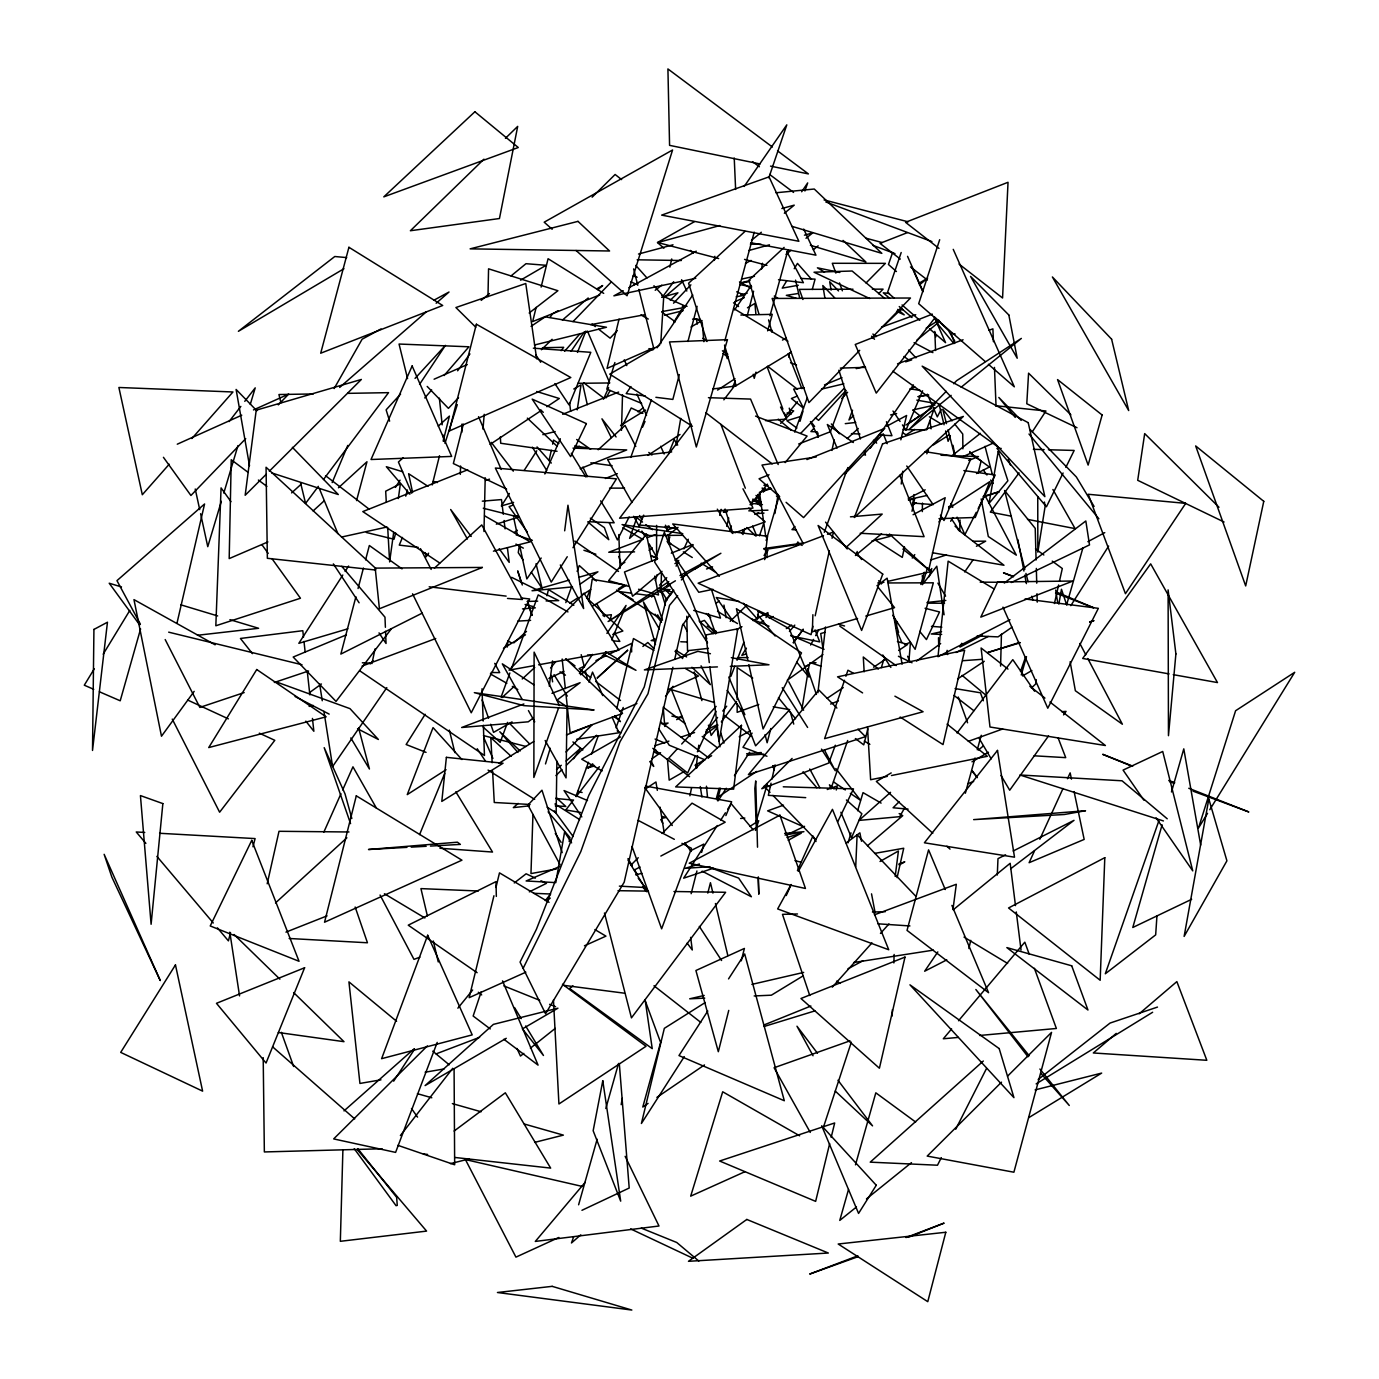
<?xml version="1.0" encoding="UTF-8"?>
<svg xmlns="http://www.w3.org/2000/svg" width="1379" height="1379" viewBox="0 0 1379 1379"><rect width="100%" height="100%" fill="white"/><g stroke="black" fill="none" stroke-linecap="round" stroke-linejoin="round"><path stroke-width="1.5" d="M656.559 559.753L656.611 525.382M556.892 761.174L556.151 812.852L547.187 807.232M567.045 709.013L566.045 777.894L545.153 740.489M767.034 557.599L767.155 549.135L800.975 543.947M922.327 511.592L922.448 503.076M661.041 592.539L661.42 573.509M487.976 296.606L488.562 268.819L557.892 290.728L529.174 312.999M483.977 531.501L485.201 477.737M817.885 437.126L817.971 432.972M960.025 519.969L959.784 530.381L955.044 526.157M1000.585 666.074L1001.447 634.133M342.888 1150.207L340.337 1241.307L426.594 1231.102L357.247 1149.569M621.481 430.351L622.515 394.687M812.886 614.706L812.352 631.737L857.566 618.481M892.196 1016.013L892.403 1009.652M893.868 962.938L894.144 954.458M532.949 814.437L530.967 873.579L556.34 868.994M460.293 474.393L460.586 465.999M461.758 432.403L462.051 424.008M997.293 875.027L997.982 858.652L1005.584 854.825M855.721 866.77L857.117 834.743L915.846 896.316M660.731 343.716L663.73 296.675L653.939 285.729M1156.964 915.69L1155.671 934.876L1105.303 973.781L1158.843 820.884M482.978 429.128L484.201 414.321M908.985 660.403L910.45 642.269L904.521 644.648M1036.232 679.623L1035.836 683.812L1031.406 688.052M507.265 647.061L507.92 640.804L511.506 642.924M817.902 692.758L825.538 626.997M696.085 768.103L697.55 755.589M698.05 751.434L698.774 745.177M714.356 260.39L714.856 256.304M758.502 610.638L757.467 619.119L743.333 603.261M764.673 559.65L767.517 536.276L672.728 523.968L719.338 576.301M901.228 484.012L902.78 471.239M913.949 494.578L912.605 505.145L916.139 502.766M895.195 876.423L898.418 850.998L880.026 861.479M564.666 530.812L567.958 505.214L583.627 608.553L560.305 564.959M549.273 686.173L552.565 660.92M952.958 909.623L956.302 884.267L874.476 914.794M389.602 561.925L393.687 532.363M398.341 498.56L400.375 483.77L385.689 491.2L386.275 501.922M519.193 546.325L518.263 552.669L523.02 559.805M588.902 601.227L592.194 579.301L624.411 584.851M577.232 409.873L581.024 384.879L573.785 388.999M761.536 269.112L762.449 263.251M801.957 708.875L809.214 664.626L805.336 666.298M774.912 513.505L778.101 494.406M621.171 1104.648L622.239 1098.356M788.736 357.092L789.443 352.852M676.106 445.245L680.743 418.389M1058.831 604.105L1061.468 589.281L1066.777 605.191M689.896 795.786L691.586 787.702M695.809 767.482L696.654 763.432L697.309 767.638M904.503 546.911L902.297 557.392L875.148 539.947M912.002 511.281L914.656 498.698L908.52 500.163M371.951 663.575L375.054 648.906M895.816 628.117L897.143 621.826M831.933 450.45L834.192 439.918M812.903 626.273L811.076 634.668L698.153 583.196L823.487 535.741M815.179 615.792L829.331 550.842M832.054 538.275L833.433 531.984L827.452 534.242M549.049 460.569L551.307 450.312M552.651 444.159L553.548 440.073L558.857 443.469M771.051 783.169L768.344 795.355L805.732 797.648M771.947 779.101L775.101 764.88M267.198 883.801L279.006 831.296L348.973 831.985M569.148 841.518L570.027 837.622L548.101 811.835M1054.435 603.537L1058.607 584.989M1059.537 580.869L1062.313 568.51L1052.246 561.132M672.9 667.246L624.187 882.198L545.567 1013.737L520.055 962.094L536.397 929.325L588.867 795.252L644.269 686.932L666.298 599.158L673.107 591.126M674.796 658.903L682.364 625.514L689.655 615.137M897.108 877.596L903.728 848.24L874.631 853.394M669.849 267.147L671.711 258.959M836.26 789.995L837.191 785.961L827.245 789.512M968.885 948.511L970.747 940.34M610.035 620.705L611.397 614.706L603.002 615.637M176.96 623.291L204.575 503.973L116.956 580.645L140.382 624.153M719.735 515.384L721.131 509.351M546.98 595.762L548.446 589.557L573.871 605.226M616.741 708.823L633.461 638.546L653.887 650.336M900.832 439.832L906.606 415.493L886.697 426.249M717.408 800.596L720.39 788.219M726.716 526.313L728.733 517.987M619.068 319.066L607.036 368.383L654.042 347.698M493.941 895.747L469.17 997.672L525.83 972.178M495.957 887.438L499.491 872.873L549.049 902.314M978.125 473.29L981.124 461.034L969.713 452.484M829.675 1143.605L815.644 1201.368L719.631 1161.015L834.674 1122.971L831.175 1137.416M536.155 307.362L532.673 321.566L599.762 294.934M541.12 287.091L548.084 258.718L603.709 293.365M432.213 484.943L439.505 455.725M443.159 441.125L449.416 416.079L438.263 426.128M463.344 424.129L453.363 463.551L506.627 489.097M728.75 1010.411L718.321 1051.712L695.912 970.506L744.401 948.442L741.264 960.835M691.155 893.695L696.929 870.976M701.652 852.377L703.755 844.103L690.517 850.809M707.806 893.092L710.444 882.698L712.943 893.109M747.159 316.084L753.589 291.176M770.827 728.526L767.138 742.764L765.052 734.593M867.908 728.715L863.737 744.867L855.376 738.558M230.534 932.687L228.414 940.857L217.399 927.86M252.96 846.775L255.098 838.587L159.602 833.278M679.313 374.605L672.849 399.427L655.887 397.307M687.949 341.509L697.102 306.328M355.903 596.728L340.854 654.077L422.181 613.155M358.057 588.523L363.435 568.045M365.59 559.857L369.348 545.515L402.03 568.855M730.284 530.139L731.387 526.002M356.558 500.577L366.969 461.758L338.458 487.787M724.802 340.906L754.227 232.155M395.704 533.07L394.032 539.223L366.349 532.484M405.754 496.164L407.426 490.01M812.265 289.504L815.075 279.144L801.096 278.437M769.999 315.739L788.012 249.909M965.352 793.218L975.005 758.036M977.28 749.762L981.245 735.266M660.972 1041.059L642.786 1107.027L648.078 1103.407M719.2 788.167L716.425 798.096L756.812 771.413M755.985 372.14L754.244 378.346L753.244 374.261M767.62 330.857L772.274 314.343L740.885 315.05M140.589 628.927L120.214 700.791L99.409 691.775M578.611 1204.781L597.141 1139.226M605.812 1108.509L618.55 1063.433M920.862 584.472L924.309 572.268M848.499 1189.543L839.777 1220.415L856.462 1206.987M855.48 1164.859L875.82 1092.823L915.622 1122.023M1021.27 674.986L1026.493 656.628M1066.812 604.174L1082.963 547.722M1162.101 824.832L1132.797 927.481L1191.663 899.298M1171.478 791.977L1183.785 748.866L1200.678 845.086M766.155 540.465L779.118 496.164M800.027 421.302L802.974 411.218M755.675 823.246L767.276 784.168M221.329 501.318L207.764 546.687L200.61 513.729M223.794 493.061L237.964 445.624M250.288 404.357L255.218 387.861L244.772 401.341M848.016 842.914L851.015 832.847M857.617 810.731L863.03 792.632L881.095 803.095M881.353 667.608L883.801 659.438M545.498 763.932L550.238 748.263M614.879 362.556L606.812 389.119L641.649 403.375M927.533 567.717L923.189 581.972L922.241 575.681M444.969 443.348L457.294 404.616M742.109 533.621L743.419 529.536M751.227 504.938L752.538 500.836M929.17 576.681L931.79 568.51M655.284 580.473L657.214 574.578M939.685 239.722L918.69 303.69L985.158 361.47M823.47 1127.143L851.326 1042.179M481.219 991.76L473.152 1016.03L490.234 1028.941M667.832 542.947L669.832 536.948M742.953 534.535L744.97 528.485M864.15 454.949L865.512 450.916M755.433 830.434L758.709 820.729L749.831 826.452M768.81 177.839L786.806 124.851L744.16 186.458M759.467 535.828L763.414 524.244M901.194 252.512L887.559 292.417L894.006 298.002M844.517 680.295L824.608 738.644L923.085 711.736L894.902 696.171M845.879 676.262L847.947 670.228L853.584 673.348M804.905 190.991L807.68 182.907L801.682 191.767M892.627 252.46L888.455 264.492L896.436 271.525M830.985 788.685L847.671 740.489M637.236 516.608L629.6 538.379L638.96 529.726M573.595 1236.946L571.475 1242.979L580.783 1234.826M1020.494 671.504L1025.476 657.283M616.034 727.784L623.205 707.461M558.702 707.599L533.845 777.463L534.121 652.129L559.409 705.6M588.954 682.191L592.522 672.107L602.744 695.585M934.445 407.943L926.602 429.817L903.228 429.627M630.755 457.414L651.422 399.927M565.821 602.623L571.492 587.006M577.146 571.406L579.283 565.545L596.383 581.042M501.111 697.067L509.834 673.021M511.299 669.022L538.206 594.883L567.976 611.931M824.28 532.311L847.861 467.584M794.718 432.092L807.163 398.031M852.55 410.184L848.947 420.009L853.584 415.665M835.312 745.229L828.796 763.001L761.777 788.736L792.098 758.433M575.939 796.252L588.505 762.277M591.47 754.279L598.107 736.283M830.21 432.282L845.775 390.257M507.593 722.372L500.163 742.35L483.253 727.216M437.212 1042.403L395.601 1152.396L333.666 1138.916L427.387 1045.903M730.956 676.262L734.748 666.264M737.024 660.265L743.85 642.269M577.491 352.421L585.868 331.098M732.938 386.654L735.335 380.725M586.902 597.728L589.316 591.763M643.7 515.143L639.684 525.071L677.451 528.312M668.66 453.519L674.279 439.608L677.675 445.107M950.372 435.73L948.114 441.314L945.598 430.972M419.578 834.605L444.693 773.516M402.461 537.431L399.272 545.119L418.182 547.342M611.69 639.925L626.049 605.433L606.915 633.392M725.871 815.592L731.646 801.802L645.527 786.064M332.167 482.581L347.767 445.434M922.568 390.791L905.986 430.127L902.435 424.904M642.545 427.162L645.01 421.44M544.843 473.98L560.322 438.746M323.858 832.089L340.975 793.701M342.681 789.874L352.955 766.827L376.312 807.956M786.237 895.54L790.546 885.921M797.441 870.545L812.955 835.95L816.006 841.535M603.45 399.238L608.656 387.654M668.298 583.489L666.557 587.351L670.142 585.024M676.106 566.183L678.727 560.408M683.932 548.859L688.276 539.241M961.749 643.269L960.025 647.061L982.348 635.167M926.791 453.812L928.481 450.123M1034.457 850.981L1029.113 862.702L1084.17 839.415L1074.086 791.598M1039.818 839.259L1063.019 788.495M1067.484 778.739L1070.156 772.878L1071.466 779.118M695.602 755.675L687.621 773.016L668.781 758.122L677.399 748.711M697.378 751.814L716.011 711.34M837.708 821.832L853.498 788.874L783.272 786.806M1063.088 472.997L1046.437 506.782L996.914 448.296L1001.206 448.416M1065.864 467.36L1074.172 450.45L1048.419 449.744M523.141 968.351L580.8 851.653L619.929 741.919L647.992 693.723L669.522 605.329L677.658 595.642M622.687 425.18L631.22 407.977L642.855 413.39M941.323 1157.653L937.479 1165.221L870.235 1162.152L983.33 1061.02M955.733 1129.211L986.468 1068.57M976.246 512.316L964.869 534.707L957.078 517.159M978.159 508.592L995.242 474.997L963.852 470.567M941.15 409.391L937.306 416.872L927.326 394.153M629.134 517.022L617.396 539.913L609.225 522.675M795.924 545.67L797.924 541.913M810.611 645.01L813.627 639.391M815.644 635.633L818.678 629.996M791.098 884.508L777.653 908.933L888.731 949.752L832.451 809.352L798.338 871.356M605.984 397.945L610.139 390.481M904.917 807.387L899.677 816.678L858.962 820.419L890.558 792.339M334.149 388.55L362.125 339.2L381.018 328.943M950.648 521.262L952.855 517.573M673.797 322.29L681.536 309.482M94.289 668.798L84.291 685.208L93.738 689.31M103.166 654.198L129.816 610.414M786.599 281.057L782.238 288.125L798.269 285.281M794.218 268.715L797.476 263.423L811.49 279.265M1207.539 813.351L1198.489 828.003L1235.601 710.737L1294.709 672.28L1209.814 809.68M425.163 714.288L406.133 744.522L426.059 752.365M567.252 556.737L551.238 582.11L495.354 468.015L616.447 478.858L572.974 547.687M1070.811 605.657L1108.647 546.084M746.435 648.147L741.833 655.353L745.832 654.111M766.017 617.533L768.31 613.931M717.287 825.521L683.674 878.164L713.684 868.132M720.769 820.074L725.406 812.8M727.716 809.18L731.198 803.733L753.21 829.83M509.351 493.492L501.353 505.938L513.609 502.404M524.192 470.377L536.759 450.812M752.089 733.128L742.988 747.315L766.965 756.244M684.277 1056.642L641.407 1123.489L664.333 1028.338L705.203 1002.55M395.411 487.39L400.048 480.168M342.802 575.026L298.847 643.321L347.853 628.824M345.112 571.44L348.594 566.045M707.789 1010.997L678.968 1055.573L784.306 1100.735L744.694 953.94L728.543 978.9M718.08 800.854L726.268 788.254M734.455 775.653L749.659 752.244M393.67 1081.17L414.614 1049.126M1032.216 431.955L1045.937 410.994L995.517 405.702M419.578 384.327L445.417 345.371L415.045 378.398M573.561 758.795L580.507 748.314L566.114 761.018M428.593 553.186L426.197 556.754L425.318 552.6M630.944 386.551L626.187 393.601L645.269 395.98M657.093 347.801L692.758 294.968M550.049 317.411L552.427 313.895L558.012 310.74M571.113 351.283L584.317 331.77M870.304 448.141L913.398 384.896M937.823 951.906L924.654 971.23L946.77 959.87M541.171 558.03L526.847 578.939L519.59 545.239M734.524 309.965L751.331 285.419M579.439 673.607L592.574 654.37M386.81 687.638L332.598 766.552L323.927 711.357M964.697 571.94L973.091 559.788M1048.523 735.921L1009.704 790.219L1000.999 775.463M1063.554 714.891L1066.053 711.392L1061.761 711.685M793.408 642.89L803.302 629.186L793.235 642.597M194.163 691.362L161.481 736.231L133.97 599.624L215.124 644.803M457.621 370.796L469.929 353.92M1019.064 472.876L990.312 512.109L1010.979 516.125M662.403 297.054L673.728 281.712M912.243 558.047L914.777 554.599M938.927 521.883L941.478 518.435M664.868 602.14L673.762 590.195M681.381 579.956L685.191 574.819M665.54 696.343L673.038 686.294M318.359 486.339L305.586 503.387L300.57 482.84M323.462 479.53L388.55 392.653L347.715 393.36M561.132 350.714L563.666 347.318L542.378 347.732M717.511 726.957L711.168 735.421L708.427 725.182M721.32 721.889L736.541 701.583M391.395 628.738L336.028 701.411L293.175 657.042L346.405 634.84M957.06 733.007L1012.807 659.662L1034.595 691.241M691.448 424.18L619.602 518.211L752.934 508.127L750.641 502.163M723.854 399.841L735.472 384.689M229.086 421.578L240.842 406.409M573.543 799.975L565.804 809.956L580.559 812.472M576.112 796.648L599.313 766.724M935.031 317.704L876.234 393.101L855.239 344.491L932.342 314.119M400.393 1135.555L452.76 1068.294M922.344 584.679L936.789 566.217L944.081 614.793M764.052 555.444L768 550.497L764.087 549.342M550.583 668.005L555.737 661.627M457.862 1008.187L472.652 989.984M545.257 900.625L550.635 894.023L533.621 893.299M705.772 731.887L717.545 717.442M722.768 711.012L726.699 706.203M797.476 401.737L785.461 416.424L780.548 407.046M767.362 484.15L750.934 504.024L742.953 488.787M785.168 462.603L807.094 436.074L755.571 416.113M651.698 597.073L654.439 593.763M789.443 631.479L794.787 625.118M585.248 1182.234L535.311 1241.428L658.99 1226L625.135 1156.326M951.613 1028.941L943.322 1038.766L958.267 1037.422M958.526 1020.753L1024.821 942.167L1029.234 954.199M424.766 397.945L431.661 389.947M444.09 375.553L468.929 346.784L399.048 344.043L407.581 378.622M169.221 464.223L142.313 494.733L118.887 387.482L232.948 391.981L191.871 438.539M564.614 351.231L580.076 333.701M682.795 657.318L688.449 650.922M832.278 987.157L871.959 942.908M880.457 933.428L888.955 923.947M681.691 744.022L716.132 706.393M845.792 390.688L818.609 420.354L815.403 417.785M400.582 394.118L386.12 409.839L389.619 421.164M370.175 663.971L373.106 660.851M813.834 428.404L810.904 431.558L817.299 431.886M841.742 398.565L847.62 392.274M617.309 330.546L610.121 338.165L598.624 329.202M673.538 303.208L690.896 284.85M458.535 397.686L448.416 408.356L427.18 386.43M754.261 500.318L759.932 494.354M762.759 491.355L765.604 488.373M794.942 526.537L791.994 529.622L796.252 529.864M844.982 473.98L883.249 433.799L887.18 443.693M566.011 751.951L592.125 724.768L566.441 734.955M245.721 438.643L190.923 495.492L163.429 457.311M278.299 404.857L288.659 394.101L253.477 409.925M573.026 321.6L611.362 281.885M800.751 433.299L844.017 388.516M659.507 585.213L666.781 577.663M859.703 350.318L808.956 402.616L772.137 298.45L910.468 298.019L871.649 338.01M878.578 293.761L883.077 289.142L872.338 289.176M946.27 391.308L909.347 429.248L951.131 395.359M953.665 383.724L956.612 380.69L1021.356 338.407L961.163 387.223M866.046 282.988L885.404 263.355L832.295 263.286L835.898 273.111M630.772 865.305L638.236 857.721M662.144 833.468L692.034 803.147L725.199 822.194L660.851 856.049M266.302 474.204L245.169 495.268L256.218 410.184L361.367 379.449L269.319 471.204M1001.516 1082.17L927.205 1156.085L1013.893 1172.219L1051.556 1032.371L1007.584 1076.137M555.944 775.584L561.96 769.603M566.476 765.121L596.59 735.283M899.108 801.802L893.092 807.766L908.089 809.111M592.143 197.18L615.12 174.478L621.619 179.598M541.413 349.732L552.083 339.286M483.96 159.171L410.39 230.741L499.457 218.52L517.694 126.385L505.421 138.314M670.246 300.26L677.934 292.796L661.782 297.33M730.198 621.326L746.815 605.157M780.635 423.387L793.701 410.925L789.684 409.959M882.422 327.047L902.038 308.448M592.694 763.794L588.092 768.069L593.677 764.931M784.134 247.393L748.9 280.178L758.984 314.222M846.016 547.463L882.198 514.074L850.464 516.832M745.022 231.379L688.604 283.247L706.962 341.527M501.939 697.636L514.436 686.156M522.245 678.968L534.742 667.488M847.206 438.608L858.272 428.49M313.119 510.937L324.203 500.801M434.385 568.182L481.754 524.916L522.469 599.52L507.489 598.434M275.507 902.917L346.87 837.811M291.607 492.906L301.105 484.253M513.815 642.924L526.502 631.375M598.176 449.744L625.049 425.439L635.788 446.468M403.202 457.725L398.428 462.034L411.718 493.165M344.009 1110.888L414.183 1048.747M518.142 803.388L513.333 807.629L529.415 805.819M556.513 769.499L561.322 765.259M547.067 900.883L550.255 898.091M339.665 387.43L426.507 311.671M436.16 303.242L449.02 292.02L433.902 300.226M978.538 750.021L983.296 745.918M562.408 320.083L588.178 297.985M597.848 289.693L602.675 285.556L597.09 288.694M867.477 845.775L902.762 815.661L899.16 813.558M1116.249 1033.388L1093.323 1052.97L1206.832 1060.296L1176.856 981.607L1139.175 1013.789M665.04 296.709L682.691 281.678M662.041 571.371L632.599 596.228L624.48 572.009L657.662 558.65M675.124 560.322L693.103 545.119M580.628 674.814L606.105 653.336M919.431 284.919L927.619 278.127L918.724 283.436M855.428 555.513L881.56 533.759M751.452 240.36L761.329 232.241M784.358 213.262L794.235 205.143L781.841 208.539M481.168 300.398L489.459 293.589M511.04 275.921L525.985 263.699L546.118 265.285L520.59 280.161M916.759 340.268L939.72 321.445M953.578 909.502L1010.169 863.288L1015.478 905.607M638.081 411.907L642.804 408.063M813.351 249.754L818.161 245.841M866.46 1198.92L911.485 1162.635M785.996 254.357L790.994 250.34M806.008 238.274L812.679 232.913L804.44 235.171M642.873 646.458L647.837 642.493L653.732 648.406M649.095 550.376L652.301 547.825M668.384 535.035L678.02 527.381M523.796 1053.418L520.469 1056.055L516.918 1048.436M530.415 1048.161L555.254 1028.389M951.838 455.88L980.417 433.351M655.215 290.279L661.782 285.143M1038.163 1079.516L1110.061 1023.063L1157.481 1007.084M514.264 882.956L526.106 873.803L535.362 878.13M1010.79 868.667L1074.017 820.35L1013.186 850.998M1004.326 583.024L1085.825 520.969L1089.513 544.895L1011.307 582.524M572.957 985.882L569.544 988.467L652.233 1048.643L645.096 999.654M533.277 718.011L528.26 721.803L461.655 727.509L523.882 703.962M556.685 700.36L580.094 682.691L551.979 693.327M454.122 1131.039L505.335 1092.806L550.652 1168.099L455.191 1157.498M876.923 585.765L887.128 578.163L902.107 664.213M676.658 719.648L681.657 715.942M846.189 842.948L859.893 832.847L861.496 841.259M309.499 692.62L321.41 683.984M916.483 661.144L940.65 643.545M703.911 735.403L717.856 725.32M514.039 532.639L517.366 530.226M787.306 680.175L822.935 654.594M652.146 758.674L660.575 752.693M908.399 423.698L919.827 415.7L913.208 410.425M1012.048 627.152L998.051 636.874L977.159 635.978M580.266 584.024L597.917 571.802L579.387 577.129M656.887 1097.408L704.479 1064.933M531.053 326.34L545.188 316.86L606.467 327.254L534.483 345.009M827.159 698.308L843.241 687.552M873.614 667.212L886.128 658.852M898.643 650.474L907.572 644.493L897.419 641.511M490.131 444.4L541.551 410.27M546.877 406.736L559.288 398.497L536.655 391.498M645.372 788.995L655.956 781.979L657.318 790.374M957.629 678.933L984.261 661.265M786.323 628.583L791.667 625.066M905.865 425.094L931.704 408.201M717.58 390.085L735.024 378.708M647.889 455.38L680.019 434.471M948.666 508.403L989.812 481.65L975.246 517.47L938.978 518.659M618.344 588.885L623.756 585.368M569.682 603.123L578.439 597.469M581.955 595.194L590.729 589.522M682.708 576.939L686.294 574.612M695.257 568.837L706.031 561.891M446.055 769.723L407.253 794.614L433.04 727.612L461.913 759.536M715.701 603.381L719.286 601.089M933.393 444.9L948.821 435.075M926.205 328.116L938.771 320.169M914.691 429.403L906.072 434.833L902.659 432.782M499.008 763.259L533.673 741.557M592.987 605.915L626.411 585.196M620.55 425.508L645.596 410.097M1036.146 1083.877L1152.637 1012.255M503.456 648.268L525.502 634.805M1028.786 1117.645L1101.666 1073.086L1035.112 1089.91M782.479 340.096L786.064 337.924M803.147 975.849L771.378 995.19L754.175 995.948M791.356 352.197L736.093 385.672L724.527 345.043M675.417 580.8L608.105 621.515L668.781 581.645M680.864 577.491L720.889 553.272L679.95 575.56M343.94 268.733L238.395 331.305L334.787 256.511L346.715 257.597M624.859 562.339L621.291 564.442L618.74 556.409M747.452 307.793L754.899 303.449L755.899 314.102M972.005 761.829L988.519 752.227M506.265 1038.301L425.094 1085.583L493.406 1024.373L557.926 1008.204L522.865 1028.631M659.593 345.215L609.742 374.14L692.413 426.266M690.982 327.013L702.049 320.583M1022.546 675.951L1031.871 670.556M620.533 736.92L581.714 759.191L602.192 770.913M683.95 771.654L669.177 780.152L667.419 758.691M695.016 765.293L704.255 759.984M707.944 757.864L711.633 755.744M891.196 772.929L876.354 781.445L932.79 833.278M512.023 721.906L493.579 732.37L490.717 724.268M899.194 864.995L904.796 861.841L898.849 864.081M694.327 221.743L657.421 242.532L663.902 248.22M664.368 725.147L668.091 723.044L661.903 723.872M976.418 546.274L985.692 541.154L972.936 541.257M623.239 290.779L613.879 295.847L695.809 278.265M628.858 287.728L696.257 251.168M736.403 629.686L741.971 626.669M753.106 620.636L767.948 612.586M788.202 840.259L801.268 833.192L787.013 837.518M739.213 736.8L750.331 730.818M745.47 263.406L751.021 260.424M762.949 491.579L770.223 487.701M847.947 968.799L862.823 960.818M1087.876 541.671L1104.769 532.639M913.07 514.712L945.167 497.716L928.739 569.923L889.455 534.035M634.357 869.994L640.046 866.995M573.94 449.106L579.404 446.227M1009.962 619.705L937.979 656.714L948.149 561.15L994.035 588.885M908.296 498.388L925.188 489.821M976.487 473.549L989.415 467.033L970.471 453.174M910.985 388.844L914.794 386.947M529.329 891.851L546.463 883.336L540.913 880.733M955.923 652.526L988.26 636.477M548.894 678.52L563.821 671.314M584.713 665.971L579.094 668.677L590.677 677.589M595.952 660.575L605.329 656.059M609.07 654.267L631.565 643.459L631.634 651.974M787.168 834.657L804.578 826.331M706.255 729.991L717.563 724.596M759.743 622.894L763.604 621.067M769.379 618.326L773.223 616.499M665.333 527.898L668.97 526.175M581.955 1210.297L629.203 1188.026L619.309 1063.537M558.857 1237.463L515.936 1257.131L465.412 1159.567L582.334 1186.44M584.437 945.804L605.933 936.134L594.918 929.584M744.867 1171.736L690.689 1196.145L722.699 1091.789L799.665 1135.813M177.27 444.193L241.756 415.2M962.077 457.035L992.983 443.228M619.602 711.236L636.908 703.514M667.695 689.776L698.463 676.055L685.466 668.556M434.092 379.208L467.274 364.573M754.778 514.419L758.657 512.712M734.817 301.742L744.298 297.588M267.905 541.93L229.19 558.598L231.241 459.741L248.203 472.428M559.615 866.529L526.123 880.974L555.789 882.612L564.58 832.054L571.613 842.879M797.234 396.101L791.408 398.497L802.612 407.512M824.47 384.896L841.983 377.674M580.249 468.688L626.721 449.933L572.992 448.123M830.606 704.048L838.415 700.894M763.673 1025.097L810.904 1006.015M513.04 505.076L509.092 506.662L527.261 531.984M605.433 478.479L617.327 473.704M769.034 474.772L759.053 478.772L779.738 496.802M806.956 459.569L884.766 428.386L803.578 517.59L786.099 502.335M671.314 553.169L692.792 544.533M467.722 469.791L362.815 511.592L439.711 563.011M968.73 460.448L978.452 456.587L940.995 455.242M908.244 1237.359L944.115 1223.104L906.003 1237.549M562.684 414.269L618.654 392.067M285.953 932.135L327.064 915.863M907.279 232.672L879.992 243.359L900.315 259.08M967.868 783.686L973.66 781.428M798.648 444.004L830.486 431.696M436.109 1053.884L479.599 1037.318M642.976 539.292L608.742 552.255L634.564 551.859M647.01 537.776L655.059 534.724M667.143 530.157L675.193 527.106M655.077 639.08L651.129 640.58L655.37 640.735M700.498 621.895L704.445 620.395L715.08 633.564M857.859 1255.804L809.714 1274.058L858.203 1256.631M362.074 666.091L435.747 638.511M419.923 957.164L413.976 959.37L380.052 895.023M897.557 363.815L963.094 339.768M988.915 330.288L992.897 328.84L993.414 341.699M633.806 284.85L637.822 283.385M881.491 327.168L915.742 314.705M758.778 704.479L737.162 712.34L737.162 703.807M734.921 532.777L765.242 521.883L748.797 508.075M968.334 741.35L1002.671 728.991M706.531 568.993L712.547 566.838M783.513 805.164L767.62 810.852L804.353 827.141M849.981 1040.852L774.084 1067.742L810.266 1132.418M612.741 634.478L622.877 630.996L586.816 598.038M485.546 480.461L489.511 479.134M244.152 692.586L199.869 707.41L165.187 639.563M274.335 682.467L308.551 671.004M983.865 496.854L999.258 491.682L983.141 496.457M655.094 745.711L668.918 741.109M680.761 737.162L694.585 732.559M905.658 361.85L911.691 359.902M930.549 560.029L946.511 554.91M771.499 488.494L759.467 492.355L765.776 536.862M674.9 563.615L678.847 562.356M496.319 524.158L518.504 517.073L483.288 508.248M1019.581 642.424L987.709 652.543L1020.339 642.752M801.096 416.337L786.892 420.733L796.872 428.059M764.156 1026.476L814.903 1010.893M699.446 864.012L685.191 868.322L710.116 866.667M948.89 506.61L952.923 505.421M865.788 616.085L894.557 607.639L878.32 587.523M569.096 580.094L532.035 590.764L572.492 586.885M723.992 512.23L727.233 511.299M824.814 632.375L820.729 633.547L822.935 648.371M748.866 250.495L769.448 244.824M719.821 225.553L657.8 242.549L718.649 258.545M750.09 280.437L740.213 283.109L748.469 281.747M948.597 507.127L952.561 506.059M638.494 254.046L673.021 244.79M727.336 510.695L723.199 511.799L727.474 511.643M750.021 504.68L754.141 503.594L762.449 504.628M871.804 541.102L890.076 536.362L886.335 534.483M493.441 551.169L530.277 541.844L484.615 515.832M450.485 1163.635L468.946 1158.963M534.638 1142.381L563.373 1135.124L524.313 1124.023M856.273 368.624L864.581 366.538M542.826 434.644L555.168 431.575M664.575 315.239L683.088 310.671M635.667 874.82L641.856 873.321M821.539 389.119L843.879 383.793M659.627 592.039L670.022 589.557M740.937 294.658L747.142 293.21M704.186 995.448L689.69 998.81L704.738 998.137M751.865 984.399L803.681 972.402M941.564 631.651L931.221 633.995L941.667 634.443M879.854 583.162L883.939 582.248M888.042 581.317L931.101 571.561L902.883 549.118M890.575 414.924L896.626 413.579M912.777 409.959L934.996 404.995M908.399 499.612L927.136 495.423M309.137 706.41L313.274 705.479M341.527 537.052L387.051 527.002M742.178 278.954L754.468 276.3M586.334 767.81L594.711 766.052M712.96 589.333L698.774 592.28L676.124 559.184M918.121 396.6L926.05 395.015M887.3 776.377L870.632 779.721L867.477 726.819M891.472 775.532L987.33 756.295L947.097 724.096M682.277 306.655L686.432 305.897M736.196 296.761L744.488 295.244L736.679 291.831M590.798 324.634L645.269 314.636M662.041 311.568L685.087 307.345M534.414 665.557L509.041 670.16L584.024 593.194L618.981 650.181L538.637 664.781M785.065 835.053L803.905 831.692L784.634 833.381M661.765 818.299L665.919 817.557L661.834 816.351M380.966 1079.826L359.936 1083.446L348.939 981.882L396.6 1021.287M425.146 1072.207L444.072 1068.949M665.109 526.968L669.005 526.33M798.2 293.503L786.323 295.347L796.252 298.26M576.646 739.299L618.93 732.766L612.104 717.114M853.601 962.542L933.411 950.131M918.259 396.687L928.774 395.066M816.23 456.983L762.001 465.051L803.371 543.878M763.811 548.532L803.267 543.033M712.891 388.947L735.921 385.982M804.25 387.775L793.649 389.085L803.526 408.201M671.676 451.933L607.587 459.552L632.047 502.473M845.275 423.646L855.721 422.457M197.473 635.271L258.597 628.29L229.948 619.654M708.427 648.354L687.518 650.681L686.776 616.258M927.084 602.451L945.804 600.451M740.609 818.488L744.832 818.075M775.981 192.767L814.265 189.026L881.836 253.357L791.736 226.277M979.59 1035.474L1056.383 1028.475L1034.371 968.265M746.625 753.761L761.311 752.52M482.322 501.163L501.491 499.577L503.283 514.229M522.52 608.88L535.345 607.829M765.569 420.647L786.633 419.113L784.392 413.097M962.68 660.713L981.538 659.352M898.625 309.896L902.866 309.62M755.692 513.66L764.018 513.091M517.711 621.136L530.605 620.343M747.004 755.209L763.863 754.175M406.96 847.361L368.503 849.498L457.432 842.19L460.362 844.396L430.455 846.068M411.235 847.12L426.18 846.292M717.425 666.902L644.389 669.901L697.877 651.353L710.426 653.715M730.318 666.367L768.982 664.764L731.335 657.662M748.78 510.851L767.948 510.161M840.345 368.107L865.581 367.366M527.209 601.434L537.707 601.158M546.101 600.934L558.719 600.606L511.626 577.353M382.104 1148.759L264.354 1151.948L263.199 1057.641M797.476 913.967L782.479 914.346L809.766 995.535M872.442 912.036L885.301 911.691M313.326 393.946L278.937 394.532L280.954 402.754M809.714 662.782L816.023 662.678M577.991 383.31L609.742 382.966L587.454 331.081M682.76 535.293L649.268 535.552L622.067 524.572L682.777 533.656M853.015 289.228L799.355 289.383L802.957 299.502M877.751 582.989L882.026 582.989M888.438 582.955L933.342 582.817L915.139 649.319L892.644 615.275M737.437 657.593L748.125 657.593M609.535 488.114L624.549 488.149M927.309 603.157L944.546 603.244M513.247 515.763L517.435 515.798M980.159 582.128L1007.463 582.334M750.348 244.152L761.07 244.273M618.016 890.679L648.147 891.127M673.969 891.506L725.613 892.282L631.444 1017.874L604.467 913.001M637.15 259.804L681.381 260.51M491.114 672.469L499.715 672.624L494.733 663.351M763.897 485.27L768.051 485.374M1033.405 449.313L1044.127 449.623M770.516 786.426L764.121 786.237L770.034 792.356M708.444 397.669L750.572 399.083L778.17 464.533M680.743 641.752L687.087 641.993M587.54 654.939L591.763 655.111M602.33 655.542L606.553 655.714M478.341 891.006L420.94 888.61L427.369 915.846M588.695 521.71L614.155 522.796L600.623 500.836M692.568 319.118L700.566 319.497M851.429 433.627L859.962 434.057M879.164 435.04L891.954 435.695L886.438 421.733M362.367 662.782L370.813 663.213M860.186 533.259L924.102 536.672L899.746 475.341M530.053 804.474L494.268 802.492L492.596 771.102M555.306 805.87L565.821 806.456L556.444 797.855M144.743 832.451L136.245 831.985L145.881 843.362M619.378 886.128L644.803 887.524L627.979 860.151M289.159 938.478L367.452 942.771L355.161 907.02M1034.095 755.795L1065.726 757.64L1058.141 737.955M877.958 923.809L909.933 925.947M533.38 348.18L590.815 352.317L569.062 404.943L554.875 383.603M439.953 848.24L492.51 852.05L455.811 791.787M912.967 503.076L932.238 504.524M931.48 626.342L941.84 627.152M613.431 640.89L619.826 641.407L614.379 632.547M555.703 798.458L572.371 800.044M889.472 293.486L883.284 292.813L889.662 298.312M375.588 570.027L267.354 558.305L266.061 467.257L376.122 568.803M423.37 1153.964L427.628 1154.447M778.514 279.73L803.388 282.695L786.771 251.461M429.179 586.799L506.145 596.124M521.124 597.952L529.674 598.986L471.239 712.771L412.545 593.797M767.896 329.736L772.102 330.253M955.113 333.977L950.993 333.459L954.716 343.181M1025.028 598.969L1098.356 608.329L1047.781 708.203L1002.964 607.139M631.444 593.177L618.981 591.539L662.506 620.188L654.284 596.176L635.598 593.711M562.977 985.227L624.428 993.19M590.833 462.81L612.138 465.706M278.317 1032.509L343.992 1041.679L293.606 992.552M659.041 588.281L669.367 589.729M557.064 451.278L500.715 443.262L500.336 436.867M574.664 445.951L587.144 447.813M682.864 305.673L687.052 306.328M909.899 388.826L920.448 390.464M924.844 451.622L970.799 458.948L944.012 520.538L940.409 515.263M671.901 716.184L682.398 717.89M955.078 688.569L980.452 692.792L983.348 700.773M739.023 601.399L716.287 597.521L733.335 621.653M773.171 706.789L789.753 709.668L755.606 745.832L741.006 708.53M932.463 552.738L1003.981 565.252L958.267 529.881M916.828 400.117L934.996 403.357M1169.047 673.9L1082.687 658.455L1150.672 563.856L1217.485 682.571L1173.253 674.659M750.9 242.738L815.937 255.167L803.716 229.086M1027.527 519.366L1075.103 528.622L1052.901 489.511M739.782 284.557L751.745 286.935M760.019 163.963L669.573 145.347L667.919 68.95L772.412 147.019M770.533 166.118L808.387 173.909L777.549 150.863M839.811 272.473L817.402 267.819L824.539 272.094M791.063 635.96L819.747 641.89L815.041 629.875M752.606 500.249L761.001 502.042M168.686 632.168L302.018 664.747M925.068 608.277L939.53 611.966L926.447 639.58L919.707 631.41M525.071 604.485L533.345 606.605M483.443 735.576L526.037 746.47M824.073 199.921L908.14 221.812M651.06 556.151L657.318 557.788M795.011 860.617L801.061 862.22M744.557 259.39L766.931 265.354M865.805 238.153L882.181 242.566M417.406 1093.685L431.799 1097.77M452.364 1103.596L481.133 1111.767M628.617 586.368L608.673 580.628L646.458 534.156L651.871 561.425M638.58 589.247L658.507 594.987L654.766 576.112M693.706 610.414L720.476 618.102L711.702 590.212M838.484 624.204L844.569 625.997M714.425 702.532L671.504 689.69L690.121 736.558M578.008 791.287L582.093 792.511M810.387 245.272L865.909 261.993L843.086 240.429M121.49 586.937L109.217 583.231L139.693 624.928M180.839 604.829L217.658 615.948M402.668 471.773L386.327 466.705L409.873 494.234M433.316 481.288L437.402 482.547M648.923 348.611L652.991 349.904M1163.445 820.953L1019.908 774.981L1122.041 780.79L1167.237 818.798M633.064 275.903L637.167 277.231M271.715 472.911L338.303 494.544L292.382 447.33M583.903 550.273L595.9 554.22M810.697 662.765L820.884 666.178M516.142 534.862L532.363 540.344M787.013 413.01L790.908 414.355L789.236 408.15M397.893 1145.346L454.656 1164.772L454.087 1068.742M661.592 588.488L671.728 592.108M1013.462 576.439L1003.498 572.819L1013.496 576.698M275.99 681.795L350.007 708.651L378.363 739.472L357.557 728.733M710.581 867.822L738.644 878.095L751.383 896.764L702.135 871.166M1193.007 791.132L1248.822 811.955L1188.767 788.271M825.78 201.955L931.928 241.601M872.941 245.359L894.988 253.615M790.581 362.798L796.51 365.039M650.957 555.634L656.938 557.943M1055.538 593.004L1093.564 607.743L1057.297 592.367M1132.728 766.155L1102.7 754.313L1132.159 766.328M1168.754 780.376L1174.753 782.738M503.904 985.933L539.689 1000.327M549.618 1004.326L555.582 1006.722M641.304 1228.12L676.761 1242.496L698.843 1261.061M1169.461 781.531L1173.374 783.134M705.014 759.863L669.229 745.212L658.938 729.095M655.077 739.058L664.833 743.091M751.314 618.809L769.017 626.221M790.65 635.288L824.09 649.302M587.488 800.527L564.045 790.563L581.835 816.937M630.858 281.833L636.684 284.436M661.937 295.692L685.242 306.086M187.734 700.084L228.362 718.855M259.321 733.163L274.8 740.316L219.623 812.214L172.254 719.097M630.634 1228.913L692.999 1258.303M869.684 298.536L814.024 272.215L852.119 271.008L884.68 298.433M896.54 311.24L904.228 314.877L897.712 309.396M898.418 656.283L912.036 662.765M1076.999 427.731L1026.786 403.754L1028.579 373.175L1070.88 414.838M695.999 318.773L701.808 321.566M1224.069 522.02L1137.709 480.306L1144.691 433.609L1218.984 507.248M603.433 654.439L635.995 670.332L605.467 651.664M755.382 499.491L761.105 502.37M295.089 696.533L329.167 714.098M638.098 820.333L674.331 839.328M681.95 843.327L691.482 848.326L661.627 928.825L632.013 846.482M914.07 342.699L932.894 352.628M739.489 281.885L750.331 287.832M515.936 544.102L523.348 548.152M757.674 611.121L789.167 628.652L808.973 677.089L796.786 662.282M640.942 314.946L648.285 319.049M753.865 500.37L761.105 504.421M617.154 730.853L620.826 732.938M653.818 751.727L657.49 753.813L655.801 749.9M490.372 673.917L506.834 683.294M512.316 686.414L517.797 689.534M707.22 626.169L716.477 631.513M622.825 527.743L642.631 539.31M616.534 590.057L633.064 599.71M864.305 741.092L869.856 744.35M384.413 893.747L424.887 917.966M733.594 308.448L787.874 341.182M964.024 937.099L1007.618 963.438M774.274 296.071L777.928 298.295M929.377 416.803L941.667 424.301M717.545 611.328L737.506 623.584M675.779 650.285L686.604 656.938M560.046 671.797L565.476 675.158M836.57 981.159L840.156 983.417M488.063 770.103L534.656 799.355M667.195 541.671L679.744 549.6M683.312 551.859L692.275 557.512M701.221 563.184L715.563 572.233M554.944 803.974L579.576 819.557M702.738 338.269L706.324 340.561M722.406 350.818L727.784 354.248M862.599 692.913L837.57 676.83L964.662 650.233L943.029 744.591L900.142 717.028M428.024 486.339L408.615 473.721L412.58 492.406M533.811 684.76L502.301 663.833L522.158 699.36M556.582 699.877L567.079 706.858M798.682 543.119L802.147 545.446M590.333 518.159L604.381 527.605L608.777 539.689L587.73 521.814M752.71 678.054L737.127 667.591L737.162 699.549M359.66 670.746L484.46 755.451L483.357 725.337M833.537 781.893L845.31 789.943M850.36 793.373L860.462 800.268L835.812 768.517M614.379 716.925L619.654 720.51M853.36 442.521L827.331 424.508L837.07 448.054M477.117 972.712L408.236 925.171L496.009 881.629L496.337 896.419M574.853 541.051L618.516 571.423M839.794 626.118L896.16 665.592M576.646 439.487L590.626 449.313M722.906 353.455L728.129 357.161M872.873 334.046L876.32 336.545M903.952 356.489L909.14 360.229M892.868 371.227L997.689 446.71M661.851 312.119L675.314 321.824M1035.457 548.859L1043.851 554.996M733.507 302.794L738.592 306.552M562.477 984.261L646.044 1046.265L558.926 1103.993L553.462 1000.016M258.39 480.047L266.871 486.391M752.555 161.653L759.398 166.773M769.637 174.478L793.563 192.422M685.26 723.734L663.213 707.203L664.781 726.509M702.204 736.455L717.476 747.883M660.644 721.958L708.651 757.864M565.597 658.817L575.026 665.902M539.913 409.718L543.309 412.287M503.904 1039.283L538.069 1065.122L502.542 980.883M583.817 382.845L604.088 398.359M635.891 516.987L642.528 522.072M645.855 524.606L652.491 529.674M667.419 541.085L670.728 543.619M724.389 715.425L751.469 736.127M595.659 681.398L620.516 700.498M325.565 475.703L369.313 509.299M705.72 412.649L772.171 463.913M953.975 695.395L973.833 710.702M910.468 266.923L927.412 280.023M767.62 366.228L797.545 389.343M652.819 748.332L689.586 776.739M938.996 248.41L905.538 222.312L1008.032 182.287L1002.567 297.985L959.06 264.061M592.039 324.065L595.332 326.633M653.974 985.778L700.791 1022.391M1007.98 669.091L981.107 648.009L989.984 727.009L1105.406 745.522L1049.971 702.032M1029.82 686.225L1044.937 698.084M776.429 496.009L779.497 498.44M478.306 992.242L481.685 994.914M878.371 669.074L863.288 657.007L864.168 671.814M572.923 741.936L582.834 749.986M648.785 452.433L651.957 455.001M432.765 1051.177L449.192 1064.778M962.111 675.382L986.485 695.688M778.204 419.164L791.339 430.265M690.276 250.426L693.309 253.029M899.246 306.552L912.019 317.532M988.398 364.28L1014.341 386.827L953.234 249.34M902.056 304.966L919.776 320.324M929.446 328.702L945.563 342.664L934.341 317.153M272.611 1046.833L354.713 1118.903M873.441 440.297L876.665 443.124M552.152 229.259L544.188 222.191L672.573 149.983L627.049 295.761L576.06 250.495M834.071 788.943L829.434 784.806L831.072 788.719M846.413 799.975L861.858 813.765L851.515 837.76L840.88 812.265M699.136 621.015L713.202 633.633M752.934 499.008L760.553 505.903M946.908 846.241L950.028 849.119M511.126 756.278L490.821 737.644L492.148 762.742M706.014 613.448L710.719 617.809M835.295 1091.099L872.545 1125.867L837.967 1080.257M746.815 527.536L755.847 536.052M674.986 651.302L682.674 658.559M691.913 667.264L710.375 684.656L701.049 665.833M520.176 750.969L499.801 731.749L517.97 752.469M527.347 418.147L557.064 446.244M566.269 659.179L622.567 713.426L570.13 732.852L565.804 692.775M234.068 934.497L279.868 979.159M934.876 317.222L948.476 330.546L954.768 341.13M475.772 327.202L455.897 307.534L525.761 283.505L536.655 358.799M836.898 708.065L818.867 690L748.401 774.653L865.46 736.662L857.945 729.129M510.127 723.958L529.639 743.936M1021.201 420.388L998.827 397.462L1015.272 417.406M1030.13 429.558L1076.344 476.944L1094.081 506.438M256.839 410.77L236.102 389.447L249.513 465.706M772.981 795.424L815.834 839.794M838.518 290.935L829.693 281.747L831.106 290.073M834.64 297.812L822.815 285.539L824.918 298.071M871.562 336.2L874.51 339.268M614.655 715.649L620.429 721.665M908.64 350.042L915.966 357.833M664.816 588.902L670.487 595.159M635.753 265.389L646.941 277.903M537.034 446.934L551.307 463.051M1041.059 1073.586L1069.277 1105.475L1039.904 1069.018M803.061 771.757L816.851 787.737M341.768 566.355L384.982 617.171L385.396 627.29M156.878 856.359L213.28 922.982M642.562 886.783L646.699 891.73M937.548 323.824L953.94 343.595M1028.993 434.023L1098.873 518.763M757.519 614.603L775.119 635.978M831.33 423.939L839.432 433.799M971.885 770.913L977.297 777.566M778.463 697.74L795.58 718.769M649.75 761.536L653.715 766.448L650.957 760.794M952.096 420.819L942.771 409.287L946.459 423.612M954.751 424.111L962.732 434.006L962.887 448.83M825.556 522.141L847.206 548.963M1029.234 1055.762L975.849 989.501L1028.01 1056.762M856.428 552.962L861.668 559.512M878.647 580.766L881.25 584.041M357.782 1148.655L396.635 1197.3L397.273 1205.487M655.077 614.189L661.489 622.257M252.443 653.646L240.429 638.46L302.811 630.703L303.518 637.132M305.845 721.131L313.86 731.266L312.447 718.425M522.348 1028.786L543.464 1055.487L525.658 1025.993M616.085 436.936L601.951 418.82L611.225 437.557M972.161 770.689L977.383 777.497M812.059 423.112L814.644 426.507M491.252 442.366L513.298 471.153M471.204 536.465L450.657 509.506L467.412 539.034M817.471 1053.246L796.976 1026.217L813.041 1055.762M638.253 878.233L648.544 891.903M687.138 943.15L692.292 949.993L690.638 937.375M499.164 548.704L509.213 562.373L507.403 547.722M554.392 810.938L573.147 836.519M354.231 1148.69L396.152 1205.815M969.799 451.519L973.471 456.552M983.279 469.98L986.95 474.997M990.639 480.03L993.087 483.391M727.129 690.362L744.85 714.65L728.801 677.037M644.665 787.409L672.28 825.504M684.811 842.828L691.086 851.481M230.982 501.68L221.071 487.89L215.831 625.773L300.45 598.245L271.922 558.581M261.993 544.791L268.198 553.41M411.476 1108.509L417.561 1117.128M756.037 495.406L760.829 502.301L757.778 494.492M1143.863 800.148L1123.075 770.103L1162.721 751.469L1192.749 870.873L1156.085 817.833M906.744 465.999L933.187 504.714M892.971 411.028L900.073 421.44M951.338 518.676L959.698 531.156M531.363 572.268L542.085 588.316L536.035 563.735M477.22 748.745L485.546 761.242M535.966 355.144L540.706 362.263M333.339 563.89L359.109 602.795M379.018 632.875L386.034 643.476L385.551 631.341M707.548 642.821L654.629 562.046L664.35 532.208L706.772 638.546M699.308 926.395L721.579 960.508M555.289 833.468L561.132 842.379M882.784 654.973L890.851 667.402M782.238 687.69L807.611 727.44M821.47 749.107L835.312 770.792L824.418 749.969M717.304 509.179L732.025 532.983M554.03 674.659L567.286 696.067M571.32 453.26L585.972 477.048M532.38 447.158L546.722 470.498M596.952 604.174L604.571 616.585M514.539 1007.566L521.21 1018.633M657.628 614.862L660.886 620.291M350.818 737.955L369.434 768.999L358.609 727.905M929.101 568.389L931.29 572.095M937.892 583.179L945.58 596.124M661.679 591.108L667.04 600.158M979.245 738.592L991.208 758.864M659.352 629.1L643.459 601.985L655.473 644.493M628.014 858.565L632.254 865.822M634.357 869.459L637.529 874.907M639.494 515.522L641.614 519.262M633.616 516.298L639.822 527.347M641.89 531.036L645.01 536.552M649.147 543.912L657.421 558.65M528.433 710.581L534.707 721.786M660.765 819.488L662.816 823.263M560.167 864.874L527.933 805.077L541.964 790.201L562.218 852.618M809.749 768.999L819.781 787.668M1079.843 643.476L1085.773 654.732M1087.755 658.49L1122.385 724.234L1075.361 690.741L1070.138 661.765M984.899 495.302L1016.34 555.151L988.312 536.534L981.193 498.922M788.754 681.812L803.612 710.202M683.277 623.894L687.207 631.392M810.438 421.56L818.35 436.85M420.457 548.635L431.162 569.424M582.903 467.102L587.437 476.686M681.605 279.73L686.811 291.038M636.874 394.049L646.561 415.32M660.644 446.279L664.161 454.019M912.088 267.612L922.517 291.003M951.01 503.507L952.734 507.403M907.554 256.339L923.103 291.658M483.65 737.317L492.906 758.433M624.256 359.833L626.79 365.607M478.547 416.699L501.215 469.446M896.746 630.599L901.78 642.424M907.641 656.232L910.157 662.144M945.253 889.541L928.584 849.86L907.037 930.394L988.571 992.708L951.906 905.417M752.606 526.088L756.571 535.586M319.256 488.356L337.855 533.57M788.098 353.748L801.888 388.654M1008.221 459.276L1010.497 465.119M720.941 424.456L745.315 488.2M772.688 765.759L774.188 769.723M665.436 525.209L667.626 531.07M767.224 367.021L782.893 409.098M644.872 999.809L660.231 1041.438M839.501 282.936L842.362 290.814M958.25 697.016L967.575 722.786M708.478 613.638L715.718 633.84M281.35 1032.302L293.641 1066.501M482.098 699.946L488.562 718.183M350.576 823.659L324.186 747.659L345.009 793.839L351.835 818.505M807.542 668.763L816.402 694.413M527.692 602.916L531.777 615.12M522.296 585.006L517.694 570.872L521.452 582.886M527.536 601.175L532.122 615.31M725.061 509.023L732.904 533.518M762.191 487.925L763.483 491.993M838.88 370.193L860.427 438.987M864.237 451.123L865.512 455.173M720.769 732.904L723.941 743.109M773.067 765.604L774.326 769.672M659.92 587.161L665.385 605.14M894.195 617.258L898.608 632.461M790.288 711.823L793.735 724.096M768.586 319.911L771.964 332.184M694.223 671.935L701.877 700.601M985.002 446.313L992.38 474.617M1024.873 569.268L1004.584 490.51L1035.233 528.381L1036.094 559.995M1025.942 573.405L1028.079 581.697M1031.82 596.211L1032.888 600.348M948.045 429.748L954.871 456.363M581.197 654.68L584.403 667.177M585.472 671.332L587.609 679.657M633.633 268.905L637.787 285.298M638.822 289.4L653.887 348.87M449.33 730.094L454.88 752.624M725.268 350.645L727.216 358.626M939.03 404.064L944.081 424.766M935.031 332.804L935.979 336.735M715.425 903.521L727.836 955.561M433.316 940.995L438.263 961.956M795.562 280.144L799.751 298.329M582.593 383.655L587.299 404.668M747.918 660.524L736.42 608.691L801.492 652.905L763.104 728.957L748.849 664.661M195.232 489.011L199.714 509.609M513.712 517.866L517.332 534.707M1017.823 539.551L1023.942 571.027M1024.752 575.215L1026.39 583.61M952.992 445.314L955.009 455.725M871.528 893.851L875.131 912.777M696.533 319.894L697.309 324.031M1044.403 502.042L1045.144 506.214L1037.835 552.134L1037.749 496.612M723.958 605.088L726.13 617.689M660.058 807.146L664.144 832.33M1055.693 590.074L1057.693 602.709M551.617 675.486L552.617 681.847M700.273 786.547L701.928 797.045M319.6 683.76L322.255 700.739M716.959 727.716L719.941 746.866M229.81 932.152L239.55 995.897M929.946 420.819L931.101 428.852M667.022 526.364L667.557 530.484M668.108 534.621L669.453 544.964M1016.271 911.95L1021.046 950.045M709.306 662.592L705.841 634.961L737.765 628.841L719.183 741.212L709.84 666.85M504.059 520.504L505.093 528.881M947.097 650.336L947.597 654.56M569.613 402.771L570.63 411.321M303.983 641.407L305.155 652.112M307.276 671.366L309.861 694.895M562.167 659.007L565.338 688.552M439.367 398.135L442.176 424.835M443.245 435.109L443.9 441.28M706.444 786.202L707.479 796.769M702.239 322.703L703.859 341.682M857.169 551.462L857.428 555.737M387.706 527.64L389.499 559.788M734.231 158.016L735.628 189.44M994.466 367.417L996.034 405.995M934.807 331.425L935.565 350.49M756.347 828.658L754.83 788.478L755.726 780.91L757.519 847.189M758.174 877.303L758.795 894.213L758.347 877.113M618.809 534.569L620.102 568.407M482.012 688.776L483.184 721.045M938.496 637.719L938.737 646.079M1036.336 568.424L1036.732 583.179M1037.008 593.711L1037.249 602.14M93.927 629.427L92.514 750.452L107.459 622.222L93.927 629.427M1104.803 857.669L1100.166 980.262L1008.549 907.968L1104.803 857.669M1175.891 653.939L1168.461 735.679L1168.099 589.884L1175.891 653.939M162.86 803.595L151.104 924.275L140.434 795.58L162.86 803.595M446.382 757.347L441.814 801.389L503.059 763.242L446.382 757.347M741.488 725.32L733.628 789.15L675.658 786.909L741.488 725.32M998.258 451.364L989.019 503.352L1007.894 480.771L998.258 451.364M1208.831 798.975L1184.13 936.427L1226.914 860.824L1208.831 798.975M602.778 1080.774L593.16 1130.746L620.688 1201.143L602.778 1080.774M1263.767 501.335L1245.685 585.937L1195.662 445.934L1263.767 501.335M905.003 957.095L879.406 1068.225L800.958 998.499L905.003 957.095M356.299 795.838L324.548 922.223L461.931 860.186L356.299 795.838M476.358 324.22L449.244 431.006L570.803 377.536L476.358 324.22M945.804 1232.257L927.774 1301.673L838.191 1244.013L945.804 1232.257M348.921 247.289L320.704 353.214L442.693 305.483L348.921 247.289M1102.131 415.01L1088.134 465.085L1057.555 379.587L1102.131 415.01M727.44 339.665L696.326 447.003L669.522 341.94L727.44 339.665M427.68 935.255L381.621 1058.676L472.204 1034.888L427.68 935.255M882.75 574.129L861.616 630.444L818.092 525.485L882.75 574.129M882.543 443.917L854.342 517.504L963.369 416.424L882.543 443.917M304.604 967.765L266.044 1063.037L216.469 1003.309L304.604 967.765M412.131 365.952L371.02 459.517L451.674 456.415L412.131 365.952M586.368 423.594L570.63 456.639L532.191 399.117L586.368 423.594M997.603 582.007L980.797 617.12L1072.948 581.024L997.603 582.007M251.736 840.397L210.229 925.964L299.036 961.284L251.736 840.397M256.735 669.522L208.729 747.573L326.133 716.821L256.735 669.522M175.461 964.904L120.697 1052.384L202.61 1091.134L175.461 964.904M876.268 1185.25L858.565 1213.417L821.712 1125.798L876.268 1185.25M1185.699 503.369L1125.436 593.694L1088.203 494.268L1185.699 503.369M997.5 750.417L924.395 842.793L1014.513 857.186L997.5 750.417M627.617 650.267L597.297 677.951L627.617 650.267M474.893 111.751L383.793 196.869L518.28 147.519L474.893 111.751M746.815 1219.45L688.466 1261.302L828.331 1253.028L746.815 1219.45M779.911 815.179L689.241 863.22L805.457 888.472L779.911 815.179M482.357 567.441L379.415 608.76L375.209 568.114L482.357 567.441M769.051 176.857L661.644 215.124L798.855 241.273L769.051 176.857M1093.754 620.722L1089.669 621.946L1093.754 620.722M577.991 221.364L470.118 248.858L609.57 250.995L577.991 221.364M1085.445 810.731L1064.347 814.506L973.643 819.626L1085.445 810.731M552.186 1286.348L497.44 1292.502L631.841 1310.05L552.186 1286.348M593.832 709.961L523.865 705.634L474.342 692.654L593.832 709.961M1071.707 965.8L1006.842 947.597L1087.962 1010.014L1071.707 965.8M1028.217 422.681L922.155 366.142L1044.868 496.647L1028.217 422.681M999.189 1048.592L909.95 984.83L1013.944 1097.65L999.189 1048.592M1008.842 315.015L970.557 276.403L1017.202 358.23L1008.842 315.015M1111.612 339.2L1052.384 276.955L1128.694 410.563L1111.612 339.2M160.24 980.486L111.871 877.13L104.132 854.308L160.24 980.486"/></g></svg>
